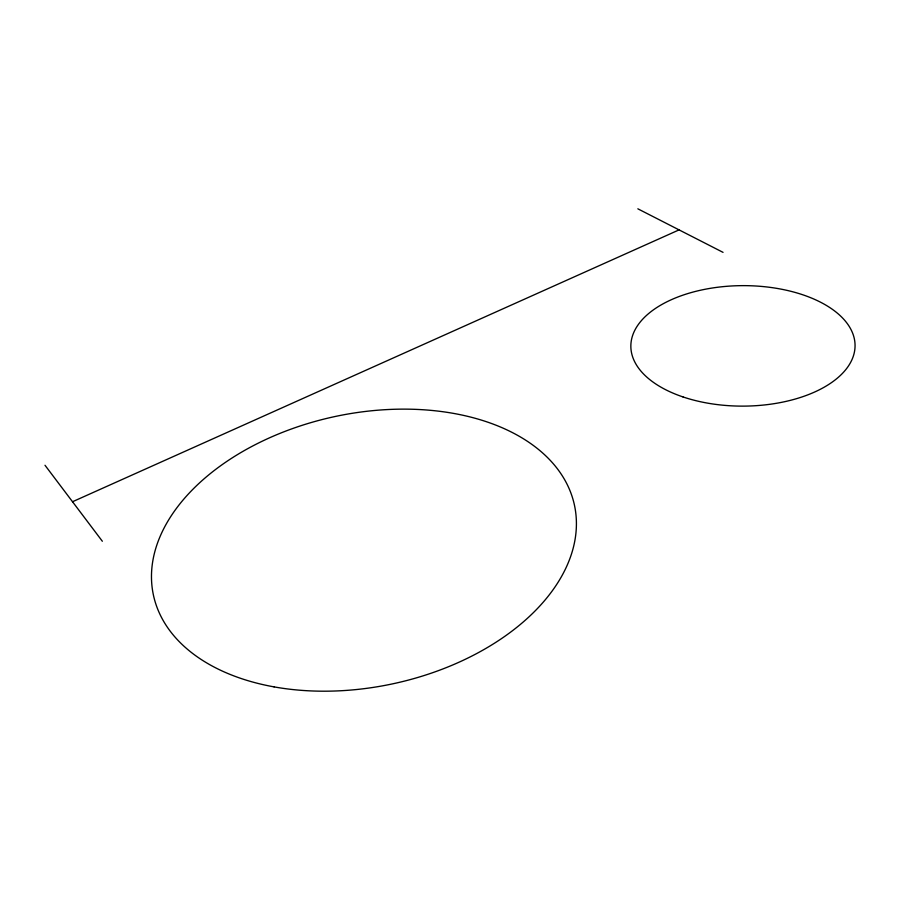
<?xml version="1.0" encoding="UTF-8"?>
<svg xmlns="http://www.w3.org/2000/svg" width="900" height="900" viewBox="0 0 900 900"><rect width="100%" height="100%" fill="white"/><g stroke="black" fill="none" stroke-linecap="round" stroke-linejoin="round"><path stroke-width="1.35" d="M72.529 501.739L679.072 229.882M637.841 208.811L723.049 252.36M45 465.266L102.353 541.26M274.061 686.88A215.269 136.733 -12 0 0 575.618 511.83A215.269 136.733 -12 0 0 242.123 451.834A215.269 136.733 -12 0 0 274.061 686.88M682.965 396.923A112.106 60.244 -0.2 0 0 854.966 348.03A112.106 60.244 -0.2 0 0 690.93 292.646A112.106 60.244 -0.2 0 0 682.965 396.923"/></g></svg>
